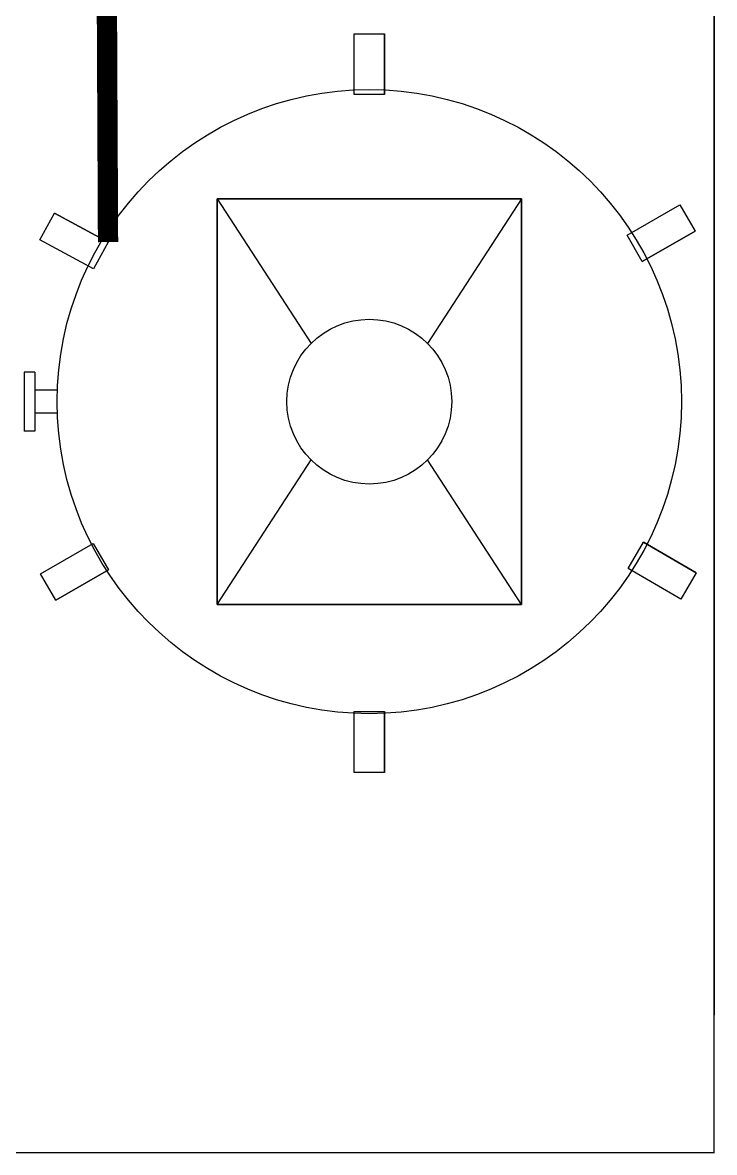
# Model space of a CAD drawing. Header units: inches. Extents: x 517790 to 538444, y 301815 to 302461.
# Drawn here: x 517893.65 to 517896.87, y 302291.26 to 302296.52 of the extents above; entities that cross this region are included whole.
import ezdxf

# ---------------------------------------------------------------- set-up
doc = ezdxf.new("R2010")
doc.units = ezdxf.units.IN
doc.header["$MEASUREMENT"] = 0
doc.linetypes.add('BLAST PROOF PARTITION-EMBED 1_DWG$0$DIVIDE2', pattern=[0.625, 0.25, -0.125, 0, -0.125, 0, -0.125])
for name, color, linetype in [('电气-接地设计-接地线', 3, '接地线'), ('硅胶总平面底图 工艺装置区', 253, 'Continuous'), ('硅胶总平面底图0804', 253, 'Continuous')]:
    doc.layers.add(name, color=color, linetype=linetype)
doc.styles.add('EESLTYPE', font='TXT.shx')
doc.linetypes.add('接地线', pattern='A,500,["/",EESLTYPE,S=200,R=0,X=0,Y=-100],-200,60,-200', length=960)

msp = doc.modelspace()

# ---------------------------------------------------------------- linework, layer by layer
at = {"layer": '电气-接地设计-接地线', "color": 1, "linetype": '接地线', "ltscale": 0.005, "const_width": 0.0944}
msp.add_lwpolyline([(517894.0465, 302295.4989), (517894.0392, 302296.997)], dxfattribs=at)
at = {"layer": '硅胶总平面底图 工艺装置区', "linetype": 'BLAST PROOF PARTITION-EMBED 1_DWG$0$DIVIDE2', "lineweight": -3, "ltscale": 400}
for p, q in [((517896.8661, 302291.2639), (517896.8661, 302348.8476)), ((517875.7208, 302291.2639), (517896.8663, 302291.2639))]:
    msp.add_line(p, q, dxfattribs=at)
at = {"layer": '硅胶总平面底图 工艺装置区', "color": 253, "linetype": 'Continuous', "lineweight": -3}
for p, q in [((517895.1907, 302296.185), (517895.1907, 302296.4682)), ((517895.1907, 302296.185), (517895.1907, 302296.4682)), ((517895.1907, 302296.4682), (517895.3323, 302296.4682)), ((517895.1907, 302296.4682), (517895.3323, 302296.4682)), ((517895.3323, 302296.4682), (517895.3323, 302296.185)), ((517895.3323, 302296.185), (517895.3323, 302296.4682)), ((517895.3323, 302296.185), (517895.1907, 302296.185)), ((517895.3323, 302296.185), (517895.1907, 302296.185)), ((517894.5535, 302295.7007), (517894.9905, 302295.0277)), ((517894.5535, 302295.7007), (517895.9695, 302295.7007)), ((517895.9695, 302295.7007), (517894.5535, 302295.7007)), ((517894.5535, 302293.8127), (517894.5535, 302295.7007)), ((517894.5535, 302295.7007), (517894.5535, 302293.8127)), ((517895.9695, 302295.7007), (517895.5325, 302295.0277)), ((517895.9695, 302295.7007), (517895.9695, 302293.8127)), ((517895.9695, 302293.8127), (517895.9695, 302295.7007)), ((517896.4604, 302295.5306), (517896.7057, 302295.6722)), ((517896.4604, 302295.5306), (517896.7057, 302295.6722)), ((517896.7057, 302295.6722), (517896.7765, 302295.5496)), ((517896.7057, 302295.6722), (517896.7765, 302295.5496)), ((517893.73, 302295.5099), (517893.7977, 302295.6343)), ((517893.73, 302295.5099), (517893.7977, 302295.6343)), ((517893.7977, 302295.6343), (517894.0465, 302295.4989)), ((517894.0465, 302295.4989), (517893.7977, 302295.6343)), ((517893.9788, 302295.3745), (517893.73, 302295.5099)), ((517893.9788, 302295.3745), (517893.73, 302295.5099)), ((517896.5312, 302295.408), (517896.4604, 302295.5306)), ((517896.5312, 302295.408), (517896.4604, 302295.5306)), ((517896.7765, 302295.5496), (517896.5312, 302295.408)), ((517896.5312, 302295.408), (517896.7765, 302295.5496)), ((517894.0465, 302295.4989), (517893.9788, 302295.3745)), ((517894.0465, 302295.4989), (517893.9788, 302295.3745)), ((517893.6567, 302294.8945), (517893.6567, 302294.7567)), ((517893.7062, 302294.8945), (517893.6567, 302294.8945)), ((517893.7062, 302294.8945), (517893.7062, 302294.7567)), ((517893.8106, 302294.8106), (517893.7062, 302294.8106)), ((517893.6567, 302294.7567), (517893.6567, 302294.6188)), ((517893.7062, 302294.7567), (517893.7062, 302294.6188)), ((517893.8106, 302294.7027), (517893.7062, 302294.7027)), ((517893.7062, 302294.6188), (517893.6567, 302294.6188)), ((517894.5535, 302293.8127), (517894.9905, 302294.4857)), ((517895.9695, 302293.8127), (517895.5325, 302294.4857)), ((517893.7323, 302293.9555), (517893.9775, 302294.0971)), ((517893.7323, 302293.9555), (517893.9775, 302294.0971)), ((517893.9775, 302294.0971), (517894.0483, 302293.9745)), ((517893.9775, 302294.0971), (517894.0483, 302293.9745)), ((517896.4655, 302293.9798), (517896.5363, 302294.1024)), ((517896.4655, 302293.9798), (517896.5363, 302294.1024)), ((517896.5363, 302294.1024), (517896.7815, 302293.9608)), ((517896.7815, 302293.9608), (517896.5363, 302294.1024)), ((517896.7107, 302293.8382), (517896.4655, 302293.9798)), ((517896.7107, 302293.8382), (517896.4655, 302293.9798)), ((517893.8031, 302293.8329), (517893.7323, 302293.9555)), ((517893.8031, 302293.8329), (517893.7323, 302293.9555)), ((517894.0483, 302293.9745), (517893.8031, 302293.8329)), ((517893.8031, 302293.8329), (517894.0483, 302293.9745)), ((517896.7815, 302293.9608), (517896.7107, 302293.8382)), ((517896.7815, 302293.9608), (517896.7107, 302293.8382)), ((517895.9695, 302293.8127), (517894.5535, 302293.8127)), ((517894.5535, 302293.8127), (517895.9695, 302293.8127)), ((517895.1907, 302293.315), (517895.3323, 302293.315)), ((517895.1907, 302293.315), (517895.3323, 302293.315)), ((517895.1907, 302293.0318), (517895.1907, 302293.315)), ((517895.1907, 302293.0318), (517895.1907, 302293.315)), ((517895.3323, 302293.315), (517895.3323, 302293.0318)), ((517895.3323, 302293.0318), (517895.3323, 302293.315)), ((517895.3323, 302293.0318), (517895.1907, 302293.0318)), ((517895.3323, 302293.0318), (517895.1907, 302293.0318))]:
    msp.add_line(p, q, dxfattribs=at)
at = {"layer": '硅胶总平面底图 工艺装置区', "lineweight": -3}
msp.add_line((517896.8663, 302291.2639), (517896.8663, 302291.2639), dxfattribs=at)
at = {"layer": '硅胶总平面底图 工艺装置区', "color": 253, "linetype": 'Continuous', "lineweight": -3}
for radius in [1.4519, 1.4519, 0.3833, 0.3833]:
    msp.add_circle((517895.2615, 302294.7567), radius, dxfattribs=at)
at = {"layer": '硅胶总平面底图0804', "color": 253, "linetype": 'Continuous', "lineweight": 20}
for p, q in [((517896.8661, 302291.2639), (517896.8661, 302348.8476)), ((517896.8664, 302299.7376), (517896.8664, 302291.9026)), ((517896.8664, 302299.6626), (517896.8664, 302295.0412)), ((517896.8664, 302292.0584), (517896.8664, 302291.9026))]:
    msp.add_line(p, q, dxfattribs=at)
at = {"layer": '硅胶总平面底图0804', "lineweight": 20}
msp.add_line((517875.7205, 302291.2639), (517896.8661, 302291.2639), dxfattribs=at)

doc.saveas('drawing.dxf')
